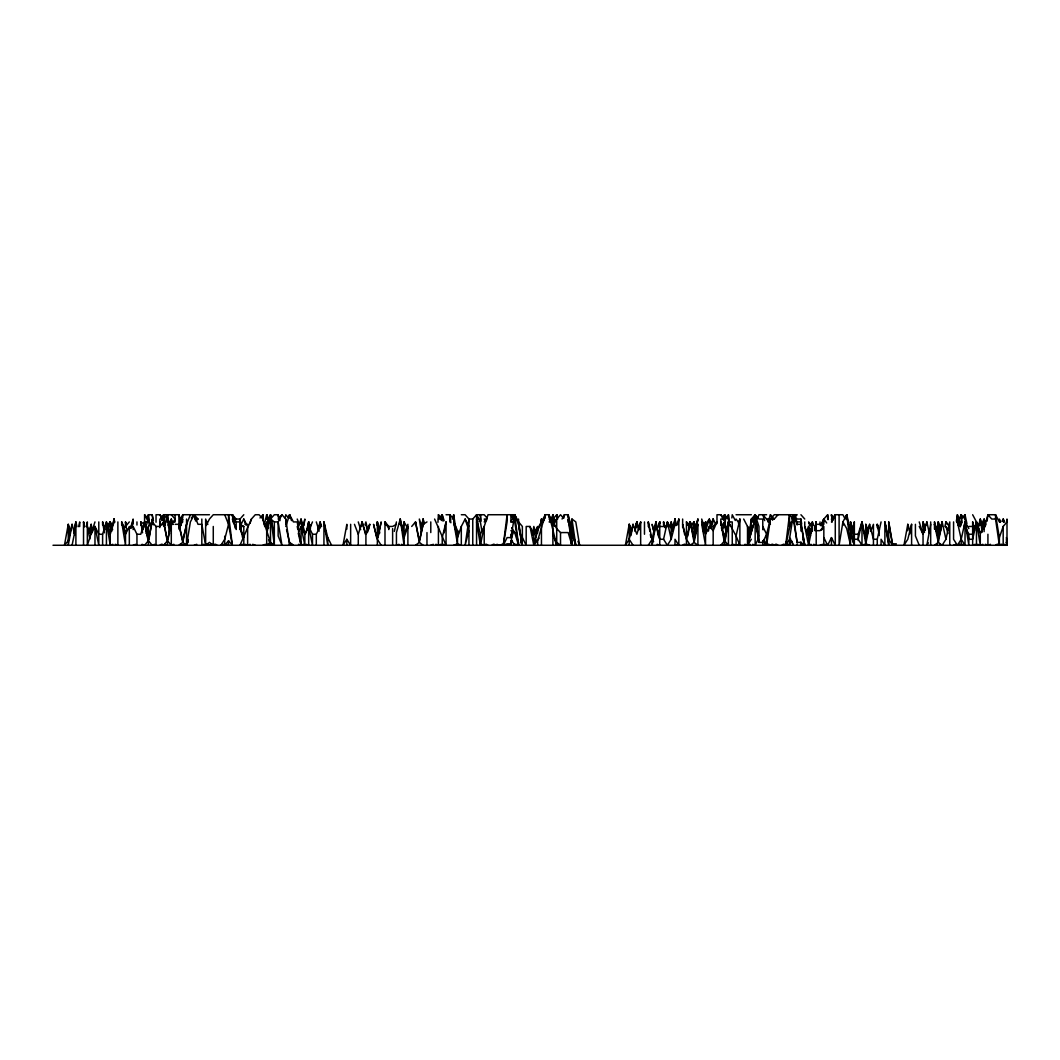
<?xml version="1.0" encoding="UTF-8"?>
<svg xmlns="http://www.w3.org/2000/svg" width="1060" height="1060" viewBox="0 0 1060 1060"><rect width="100%" height="100%" fill="white"/><g stroke="black" fill="none" stroke-linecap="round" stroke-linejoin="round"><path stroke-width="1.5" d="M513.649 521.268L510.92 537.606L507.104 537.606L503.288 545.264L507.104 514.736L507.104 521.917L503.288 545.264L507.104 543.833L510.92 543.833L512.616 530.901M510.92 540.666L510.92 545.264L511.516 540.441M563.947 517.956L564.344 514.736L568.16 514.736L575.792 545.264L571.976 519.042L575.792 521.917L579.608 545.264L577.978 541.262M724.219 517.956L724.616 514.736L728.432 519.042L728.909 522.328M731.851 517.956L732.248 514.736L735.296 520.486M783.128 544.31L785.672 545.264L789.488 514.736L793.304 519.042L797.12 542.389L800.936 542.389L804.752 545.264L800.936 521.917L797.12 521.917L793.304 514.736L791.873 519.135M839.096 514.736L839.096 545.264L842.912 521.917L846.728 514.736L846.331 517.956L846.728 514.736L854.36 545.264L854.36 521.917L852.452 529.761M987.112 521.162L987.92 514.736L995.552 514.736L999.368 521.917M514.312 517.969L514.736 514.736L488.024 514.736L484.208 526.462L480.392 545.264L476.576 521.917M113.341 523.958L114.056 519.042L114.692 522.143M132.421 523.958L133.136 519.042L130.592 528.066M182.267 522.328L182.744 519.042L179.882 527.761M300.325 523.958L301.04 519.042L304.856 532.57M303.902 525.601L304.856 519.042L302.776 528.251M399.541 523.958L400.256 519.042L404.072 537.606L404.072 545.264L401.528 544.31M422.198 525.601L423.152 519.042L424.199 523.653M437.939 522.328L438.416 514.736L442.232 519.042L438.416 519.042M510.92 545.264L511.635 540.348M540.494 525.601L541.448 519.042L543.356 521.679M674.054 525.601L675.008 519.042L676.28 525.23M678.347 522.328L678.824 519.042L678.824 545.264L675.008 539.275L675.008 545.264L677.552 544.31M697.427 522.328L697.904 519.042L694.088 532.57M712.452 523.958L713.168 519.042L715.712 523.998M738.926 525.601L739.88 519.042L738.449 523.401M762.776 529.669L762.776 519.042L758.96 519.042L755.144 514.736L751.328 519.042L747.512 545.264L744.968 544.31M764.048 544.31L766.592 545.264L770.408 519.042L767.864 520.963M822.401 528.874L823.832 519.042L827.648 514.736L828.244 519.559M979.334 525.601L980.288 519.042L983.627 529.205M1006.523 522.328L1007 519.042L1007 545.264L53 545.264M956.372 521.282L957.392 514.736L960.731 525.005M960.704 518.009L961.208 514.736L965.024 519.042L965.74 523.958M132.632 525.031L133.136 521.917L130.592 527.747M144.081 525.031L144.584 521.917L148.4 521.917M307.4 529.695L308.672 521.917L310.58 528.079M361.327 526.582L362.096 521.917L365.912 534.253L365.912 545.264M376.856 525.031L377.36 521.917L379.785 532.968M636.079 526.582L636.848 521.917L639.233 529.629M640.16 525.031L640.664 521.917L640.664 545.264M653.887 534.372L655.928 521.917L659.744 539.275L663.56 539.275L667.376 545.264L671.192 539.275L675.008 524.316M788.216 544.31L785.672 545.264L786.176 542.15M815.431 526.582L816.2 521.917L816.2 545.264L813.656 544.31M853.088 529.695L854.36 521.917M926.361 525.031L926.864 521.917L929.289 532.968M936.788 531.259L938.312 521.917L940.048 529.814M975.452 528.145L976.472 521.917L972.656 514.736M983.601 525.031L984.104 521.917L985.058 526.621M285.233 518.009L285.776 514.736L288.638 517.969M514.193 518.009L514.736 514.736L518.552 521.917L522.368 526.462L522.368 540.56M402.707 529.748L404.072 521.917L407.888 528.622M444.14 532.875L446.048 521.917L446.048 545.264L443.504 544.31M658.697 526.648L659.744 521.917L658.87 526.648L659.744 521.917L659.744 545.264L657.2 544.31M687.821 536.002L690.272 521.917L687.41 525.336M725.159 540.693L728.432 521.917L732.248 521.917L732.248 545.264M814.835 529.748L816.2 521.917L815.153 526.648M940.22 532.875L942.128 521.917L945.944 539.275L942.128 545.264L939.584 544.31M960.387 526.608L961.208 521.917L960.161 526.648M964.202 526.608L965.024 521.917L968.84 528.622M74.757 534.783L72.08 524.316L68.264 545.264L68.264 524.316L70.172 531.802M368.853 529.152L369.728 524.316L365.912 534.253M631.601 531.577L629.216 524.316L625.4 545.264L629.216 539.275L633.032 524.316L636.848 534.253L640.664 521.917M630.978 535.591L633.032 524.316L633.032 527.535M724.033 527.535L724.616 524.316L726.524 530.119L728.432 524.316M749.857 532.372L747.512 545.264L750.056 544.31M750.453 529.152L751.037 525.919M811.205 530.755L812.384 524.316L812.384 531.166M815.021 530.755L816.2 524.316L820.016 524.316L822.56 525.747M910.169 531.577L907.784 524.316L903.968 545.264L907.784 539.275L911.6 524.316L911.6 545.264M909.838 533.988L911.6 524.316M930.68 524.316L926.864 545.264L928.388 542.866M148.983 539.235L152.216 519.042L152.693 522.328M168.063 539.235L171.296 521.917L175.112 521.917L175.112 514.736M814.729 529.788L816.2 521.917M937.04 544.31L934.496 545.264L938.312 542.389L942.128 521.917L938.312 537.606L934.496 524.316L938.312 542.389L942.128 545.264M570.505 526.833L571.976 519.042L571.976 528.622L575.792 545.264L572.93 537.009M266.696 534.253L270.512 514.736L274.328 535.923M552.021 519.241L552.896 514.736L553.77 519.241M869.624 545.264L865.808 543.833L865.808 539.275L861.992 521.917L858.176 539.275L861.992 545.264L865.808 543.833L869.624 524.316L873.44 539.275L877.256 539.275L881.072 521.917M73.67 532.889L75.896 521.917L76.943 526.648M72.08 545.264L75.896 526.462L75.896 545.264M148.4 545.264L148.4 540.719L152.216 521.917L156.032 526.462L156.032 545.264M164.936 544.31L167.48 545.264L167.48 540.719L171.296 521.917L173.204 524.197M377.996 537.579L381.176 521.917L377.36 539.275L377.36 545.264M536.678 531.166L537.632 526.462L534.359 534.571M634.94 531.312L636.848 521.917L638.584 529.814M658.79 526.621L659.744 521.917M708.398 531.166L709.352 526.462L713.168 526.462L716.984 521.917L713.168 530.663L709.352 526.462L705.536 534.253L701.72 524.316L705.536 545.264L705.536 521.917L704.847 525.071M738.608 544.31L736.064 545.264L736.064 535.923L739.88 519.042L739.88 545.264L736.064 535.923L728.432 521.917L724.616 540.719L720.8 545.264L723.344 544.31M801.651 523.958L800.936 519.042L797.12 519.042L793.304 514.736L789.488 539.275L785.672 545.264L790.919 522.063M812.384 526.462L808.568 545.264L811.112 544.31M938.948 537.579L942.128 521.917L940.737 528.238M89.57 531.842L91.16 524.316L91.743 527.535M190.376 514.736L186.56 524.316L182.744 542.389L178.928 545.264M426.968 521.917L423.152 524.316L419.336 542.389L415.52 545.264M683.912 544.31L686.456 545.264L686.456 539.275L690.272 521.917L694.088 542.389L697.904 545.264L697.904 524.316L694.088 542.389L690.272 545.264L687.728 544.31M937.358 528.834L938.312 524.316L939.451 528.808M543.992 520.685L545.264 514.736L549.08 514.736L551.2 522.447M846.092 517.704L846.728 514.736L850.544 545.264L850.544 530.663L847.682 521.944M73.816 531.391L75.896 521.917M78.665 526.648L79.712 521.917L79.712 526.582M86.297 526.648L87.344 521.917L87.344 545.264L94.976 521.917M142.848 529.814L144.584 521.917L147.128 531.259M376.671 525.071L377.36 521.917L379.135 532.809M394.36 531.391L396.44 521.917M402.336 529.814L404.072 521.917L404.072 537.394M635.112 529.814L636.848 521.917L636.848 525.031M659.744 539.275L655.928 524.316L652.112 545.264L652.112 539.275L655.928 521.917L658.22 535.923M663.56 539.275L667.376 521.917L671.192 528.622L671.192 539.209L667.376 521.917L667.376 526.582L659.744 526.462M670.145 526.648L671.192 521.917L672.928 529.814M692.008 531.391L694.088 521.917L690.272 526.462L690.272 521.917L694.088 539.275L697.904 524.316M936.232 531.391L938.312 521.917L940.087 532.809M944.897 526.648L945.944 521.917L948.806 525.336M945.944 539.275L949.76 521.917L949.76 545.264M958.664 544.31L961.208 545.264L961.208 539.275L965.024 521.917L966.654 526.489M712.121 523.653L713.168 519.042L710.982 524.514M90.113 533.167L91.16 528.622L91.16 531.643M532.769 533.167L533.816 526.462L535.724 532.041M539.156 538.122L533.816 545.264L537.632 528.622L541.448 521.917L537.632 530.663L533.816 545.264L530 526.462L526.184 526.462L526.184 545.264L522.368 537.606M748.903 539.209L747.512 545.264L751.328 539.275M72.08 524.316L68.264 540.719L64.448 545.264L68.264 524.316L70.344 533.26M186.56 524.316L182.744 540.719L178.928 524.316L175.112 524.316M423.152 524.316L419.336 540.719L415.52 521.917L411.704 526.462M750.281 528.781L750.983 525.8L749.632 530.225M181.976 517.916L182.744 514.736L209.456 514.736M264.404 524.289L266.696 514.736L269.743 520.486M280.052 520.606L278.144 514.736L274.328 514.736L270.512 519.042L274.328 521.917L274.328 545.264L270.512 542.389L266.696 530.663L270.512 514.736L274.328 545.264L271.784 544.31M513.967 517.916L514.736 514.736L518.552 524.316L522.368 545.264L521.096 542.707M305.995 532.902L308.672 521.917L309.692 528.145M446.048 521.917L442.232 537.606L442.232 545.264M112.148 526.648L114.056 519.042L114.533 522.328M421.244 526.648L423.152 519.042L423.867 523.958M540.679 522.09L541.448 519.042L542.72 521.52M671.96 531.206L675.008 519.042L675.962 525.601M697.904 519.042L694.088 537.394M770.408 519.042L766.592 534.253L762.776 542.389L758.96 542.389L755.144 519.042L751.328 521.917L747.512 545.264L755.144 519.042L747.512 545.264L747.512 526.462L743.696 519.042M822.692 523.614L823.832 519.042L826.694 522.991M977.996 528.172L980.288 519.042L982.196 532.16M89.252 531.802L91.16 524.316L91.16 527.535M810.476 531.802L812.384 524.316M865.808 539.275L869.624 524.316M188.084 539.421L186.56 545.264L182.744 542.389L178.928 524.316L179.802 529.152M468.944 530.663L465.128 545.264L468.944 519.042L465.128 514.736L461.312 514.736M532.676 535.035L533.816 530.663L534.902 533.538M545.264 517.982L545.264 514.736L537.632 540.719L537.632 545.264M635.152 528.145L636.848 521.917M724.616 545.264L724.616 535.923L728.432 521.917L730.34 526.29M166.208 519.36L167.48 514.736L169.004 524.554M404.072 545.264L400.256 519.042L396.44 532.57L396.44 545.264L398.984 544.31M677.128 525.058L678.824 519.042M710.624 528.066L713.168 519.042M822.56 523.56L823.832 519.042L823.832 524.316M940.856 528.741L941.704 525.786M806.872 532.16L808.568 526.462L811.112 531.656M102.608 545.264L102.608 534.253L106.424 521.917L110.24 534.253L110.24 545.264L112.784 544.31M107.855 529.629L110.24 521.917L112.625 529.629M110.24 534.253L114.056 521.917M131.228 528.079L133.136 521.917M317.735 529.629L320.12 521.917L321.551 526.542M358.28 545.264L358.28 534.253L362.096 521.917L365.488 534.372M364.958 525.005L365.912 521.917L367.648 529.814M858.176 540.547L858.176 534.253L861.992 521.917L865.808 543.833M982.196 528.079L984.104 521.917L984.687 525.071M161.756 520.606L163.664 514.736L178.928 514.736L180.836 520.606M269.081 519.135L270.512 514.736L270.512 545.264L267.968 544.31M285.776 526.462L289.592 514.736L293.408 521.917L297.224 521.917L301.04 545.264L303.584 544.31M452.249 519.135L453.68 514.736L455.72 527.827M513.782 517.664L514.736 514.736L516.167 519.135M550.511 522.063L552.896 514.736L554.672 526.184M768.023 522.063L770.408 514.736L774.224 519.042L778.04 514.736M145.538 527.761L148.4 519.042L148.4 514.736L152.216 514.736L153.395 520.738M250.001 523.401L251.432 519.042L255.248 514.736L259.064 514.736L262.88 519.042L266.696 530.663M297.701 529.205L301.04 519.042L302.948 532.16M366.866 533.021L369.728 524.316M702.356 523.375L705.536 530.663L709.352 519.042L711.737 526.303M146.015 533.432L148.4 526.462L152.216 521.917L153.488 524.832M242.528 544.31L239.984 545.264L251.432 519.042M404.072 537.606L407.888 526.462M453.68 545.264L457.496 543.833L457.496 537.606L461.312 526.462L465.128 519.042L468.944 526.462M1001.912 544.31L999.368 545.264L999.368 537.606L1003.184 526.462L1007 521.917M187.991 541.13L186.56 545.264L186.56 519.042M534.584 533.577L533.816 530.663L533.816 545.264L535.724 539.752M511.463 537.751L513.649 531.669M722.43 529.987L724.616 524.316L726.087 532.372M870.71 531.404L873.44 524.316L873.44 545.264M174.025 521.785L175.112 519.042L171.296 514.736M180.014 521.573L182.744 514.736L182.744 517.664M723.529 517.479L724.616 514.736L725.424 521.162M726.802 518.843L728.432 514.736L729.492 522.818M757.33 518.843L758.96 514.736L766.592 514.736M821.103 525.892L823.832 519.042L822.878 523.68L823.832 519.042L821.924 522.752M833.094 520.208L835.28 514.736L842.912 514.736L845.204 519.042M188.19 541.262L186.56 545.264L190.376 521.917L194.192 514.736L198.008 519.042L195.464 520.963M533.816 545.264L536.002 539.924M162.392 524.832L163.664 521.917L167.48 540.719L171.296 545.264L173.84 544.31M309.308 529.205L312.488 521.917M978.38 526.29L980.288 521.917M298.496 531.656L301.04 526.462L304.856 534.253L304.856 545.264L301.04 526.462L301.04 545.264L298.496 544.31M304.856 534.253L308.672 526.462L312.488 534.253L312.488 545.264L308.672 526.462M316.304 545.264L316.304 534.253L320.12 526.462M480.392 545.264L480.392 534.253L484.208 526.462L484.208 545.264L486.752 544.31M980.924 532.955L984.104 526.462M752.6 544.31L755.144 545.264L758.324 538.877M825.104 544.31L827.648 545.264L831.464 537.606L835.28 545.264L835.28 514.736L831.464 519.042L832.153 522.116M163.664 526.462L167.48 519.042L167.48 514.736M168.116 525.23L171.296 519.042L172.25 521.944M173.84 521.52L175.112 519.042M240.62 525.23L243.8 519.042L246.98 525.23M479.12 521.52L480.392 519.042M553.532 525.23L556.712 519.042L560.528 514.736L563.39 517.969M980.924 525.23L984.104 519.042L986.012 524.846M1001.912 521.52L1003.184 519.042L1004.456 521.52M146.876 517.611L148.4 514.736L149.208 521.162M292.136 544.31L289.592 545.264L285.776 519.042L281.96 514.736L278.144 521.917L278.144 535.923L281.96 545.264L278.144 521.917L274.328 521.917M288.068 517.611L289.592 514.736L291.5 520.606M516.008 544.31L518.552 545.264L514.736 521.917L510.92 521.917L514.736 514.736L516.008 519.36M542.216 520.486L545.264 514.736M562.052 519.042L564.344 514.736M755.144 545.264L755.144 514.736L758.96 542.389L758.96 526.462L755.144 514.736L751.328 521.917L755.144 521.917L758.576 536.029M831.464 521.917L835.28 514.736M958.16 520.486L961.208 514.736L962.215 522.765M265.172 524.607L269.24 520.01M692.564 524.607L694.088 521.917L695.135 526.648M821.54 530.133L823.063 527.694M350.648 524.316L350.648 545.264L346.832 539.275L343.016 545.264L346.832 524.316L346.832 529.152M648.296 545.264L652.112 539.275L648.296 521.917L648.296 526.582M852.836 541.673L854.36 539.275L850.544 521.917L854.36 534.253L858.176 534.253M953.576 521.917L953.576 539.275L957.392 545.264L961.208 539.275L957.392 521.917L958.346 525.005M812.384 530.663L808.568 535.923L804.752 526.462L804.752 521.917M106.424 526.462L110.24 521.917L111.287 526.648M129.32 521.917L125.504 526.462L122.96 526.462M133.136 529.602L133.136 526.462L136.952 534.253L140.768 534.253L144.584 521.917L148.4 540.719L144.584 545.264L142.04 544.31M167.48 540.719L163.664 545.264L161.12 544.31M232.352 545.264L228.536 524.316L228.536 514.736L232.352 545.264L228.536 540.719L224.72 545.264L222.176 544.31M721.754 525.336L724.616 521.917L726.087 529.788M809.522 525.336L812.384 521.917L813.02 525.058L812.384 521.917M160.802 517.969L163.664 514.736L167.48 519.042L170.024 528.066M191.33 517.969L194.192 514.736L198.008 524.316L201.824 524.316L205.64 545.264L208.184 544.31M240.938 517.969L243.8 514.736M260.018 517.969L262.88 514.736L263.476 519.559M278.144 519.042L281.96 514.736M439.37 517.969L442.232 514.736L444.14 520.606M472.76 545.264L472.76 519.042L476.576 514.736L484.208 514.736L487.07 517.969M552.896 519.042L556.712 514.736L557.481 517.916M722.708 516.896L724.616 514.736L724.616 519.042L720.8 519.042L720.8 525.058M771.362 517.969L774.224 514.736L797.12 514.736L794.258 517.969M962.162 517.969L965.024 514.736L966.932 523.653M203.096 544.31L205.64 545.264L209.456 542.389L213.272 545.264L215.816 544.31M268.604 528.079L266.696 521.917L266.696 545.264L270.512 542.389M484.208 521.917L486.752 520.01M554.168 520.963L556.712 519.042M396.44 524.316L392.624 526.462L388.808 526.462L384.992 521.917L384.992 545.264M133.136 545.264L135.68 544.31M154.76 544.31L152.216 545.264L148.4 540.719M159.848 545.264L162.392 544.31M185.288 544.31L182.744 545.264L180.2 544.31M194.192 545.264L196.736 544.31M212 544.31L209.456 545.264L206.912 544.31M223.448 544.31L220.904 545.264L224.72 539.275L228.536 524.316L224.72 514.736M227.264 544.31L224.72 545.264L224.72 536.188M245.072 544.31L247.616 545.264L250.16 544.31M262.88 545.264L265.424 544.31M266.696 545.264L269.24 544.31M430.784 545.264L433.328 544.31M435.872 544.31L438.416 545.264L440.96 544.31M491.84 545.264L494.384 544.31M502.016 544.31L499.472 545.264L496.928 544.31M682.64 545.264L685.184 544.31M765.32 544.31L762.776 545.264L762.776 540.666M762.776 540.719L766.592 545.264L769.136 544.31M772.952 544.31L770.408 545.264L767.864 544.31M776.768 544.31L774.224 545.264L771.68 544.31M781.856 545.264L784.4 544.31M820.016 545.264L822.56 544.31M953.576 545.264L956.12 544.31M957.392 545.264L959.936 544.31M975.2 544.31L972.656 545.264L972.656 521.917L973.796 526.621M982.832 544.31L980.288 545.264L977.744 544.31M985.376 544.31L987.92 545.264L990.464 544.31M995.552 545.264L998.096 544.31M162.71 517.969L159.848 514.736L156.032 514.736L156.032 522.236M236.168 519.042L232.352 514.736L213.272 514.736L209.456 519.042L205.64 526.462L205.64 545.264M446.048 514.736L449.864 514.736L453.68 519.042L454.634 525.601M724.616 519.042L720.8 514.736L716.984 514.736L716.984 523.56M736.064 514.736L751.328 514.736M165.572 522.752L163.664 519.042L159.848 519.042L159.848 523.839M195.464 519.042L198.008 519.042M233.624 519.042L239.984 519.042L240.938 525.601M472.76 519.042L468.944 519.042L468.944 545.264M486.752 519.042L484.208 519.042L485.48 521.52M764.684 520.606L762.776 514.736L766.592 519.042L774.224 519.042M996.824 544.31L999.368 545.264L995.552 519.042L991.736 519.042L987.92 514.736L984.104 528.622L984.104 531.643M180.2 521.917L182.744 521.917M233.359 522.765L232.352 514.736L236.168 521.917L239.984 521.917L242.528 537.486M549.08 521.917L552.896 521.917L556.712 528.622L560.528 532.57L560.528 545.264L556.712 542.389M245.072 524.316L247.616 524.316M156.032 526.462L159.848 526.462L163.664 521.917L166.897 539.235M239.984 526.462L243.8 526.462L243.8 545.264M968.84 526.462L975.2 526.462M816.2 530.663L820.016 530.663L823.832 526.462L823.832 545.264M560.528 532.57L568.16 532.57L571.976 545.264L571.976 530.663M102.608 534.253L98.792 534.253L94.976 526.462L91.16 534.253L87.344 526.462L89.888 538.997M312.488 534.253L316.304 534.253M965.024 526.462L968.84 534.253L972.656 534.253L976.472 521.917L980.288 532.57L980.288 545.264L976.472 521.917L972.656 539.275L968.84 539.275L965.024 521.917L965.024 545.264L962.48 544.31M854.36 539.275L858.176 539.275M881.072 545.264L881.072 539.275L884.888 545.264L884.888 521.917L888.704 545.264L888.704 521.917L892.52 543.833L896.336 543.833M1004.456 544.31L1007 545.264L1006.523 541.991M1000.64 544.31L1003.184 545.264L1003.184 526.462M802.208 544.31L804.752 545.264L800.936 524.316L797.12 524.316L793.304 514.736L793.304 519.042L789.488 526.462L789.488 514.736M786.944 544.31L789.488 545.264L790.442 538.705L789.488 545.264L789.488 540.428M775.496 544.31L778.04 545.264M733.52 544.31L736.064 545.264M725.888 544.31L728.432 545.264L728.432 521.917M493.112 544.31L495.656 545.264M485.48 544.31L488.024 545.264M481.664 544.31L484.208 545.264M306.128 544.31L308.672 545.264L308.672 521.917M252.704 544.31L255.248 545.264M214.544 544.31L217.088 545.264M210.728 544.31L213.272 545.264L213.272 526.462M115.328 544.31L117.872 545.264L117.872 521.917M510.92 530.663L514.736 532.57L518.552 545.264L518.552 542.389M308.672 524.316L311.216 525.747M243.8 526.462L239.984 524.316L241.746 533.988M701.72 521.917L705.536 524.316L709.352 519.042L710.544 527.244M144.584 524.316L140.768 521.917L140.768 525.044M549.08 519.042L551.624 520.963M423.152 545.264L419.336 542.389L415.52 521.917L415.52 525.031M286.544 529.655L289.592 542.389L293.408 545.264M461.312 526.462L461.312 545.264L457.496 543.833L453.68 521.917L457.496 530.663L459.404 532.451M122.642 527.522L125.504 530.663L125.504 545.264L121.688 521.917L124.232 527.747M800.936 514.736L804.752 519.042M510.92 521.917L510.92 514.736L513.782 517.969M144.584 525.031L144.584 514.736L148.4 519.042L150.308 524.846M728.432 545.264L724.616 540.719L720.8 521.917L724.073 540.693M686.456 539.036L686.456 521.917L688.364 524.197M766.592 519.042L770.408 524.316M736.064 519.042L738.926 522.991M179.882 520.367L181.79 522.991M961.208 539.275L965.024 545.264M892.52 543.833L892.52 545.264L888.704 539.275L884.888 521.917L888.704 543.833M763.544 540.481L766.592 545.264L766.592 534.253L762.776 526.462L763.412 529.602M690.272 545.264L686.456 539.275L682.64 524.316L684.694 534.823M652.112 539.275L653.636 541.673M629.216 539.275L633.032 545.264M511.688 540.481L514.736 545.264L514.736 543.833M381.176 545.264L377.36 539.275L373.544 524.316L376.671 537.738M948.236 530.133L945.944 526.462L948.064 533.591M511.688 527.694L514.736 532.57M945.944 521.917L947.468 524.607M812.384 528.622L808.568 521.917L809.654 524.965M686.456 521.917L689.503 527.284M569.684 524.607L571.976 528.622M388.808 528.622L384.992 521.917L385.681 525.071M172.82 524.607L171.296 521.917L171.296 545.264M720.8 514.736L723.847 520.486M510.92 514.736L514.736 521.917L514.736 514.736L515.875 519.519M438.416 514.736L441.464 520.486M159.848 514.736L162.895 520.486M144.584 514.736L147.631 520.486M434.6 519.042L446.048 545.264M823.832 537.606L827.648 545.264M789.488 537.606L793.304 545.264L791.873 541.13M764.048 540.149L766.592 545.264M323.936 545.264L323.936 521.917L327.752 537.606L331.568 545.264M972.656 526.462L974.564 530.358M919.232 526.462L923.048 534.253L923.048 545.264M530 526.462L533.816 534.253M127.412 530.358L125.504 526.462L125.504 521.917L126.458 525.005M239.984 528.622L243.8 537.606M919.232 545.264L915.416 535.923L915.416 524.316M570.889 542.601L571.976 545.264L568.16 514.736L568.16 517.611M520.738 541.262L522.368 545.264L518.552 521.917M721.343 527.814L724.616 535.923M770.408 514.736L772.594 520.208M478.206 518.843L476.576 514.736L476.576 545.264M297.224 519.042L299.41 524.514M232.895 518.009L232.352 514.736L235.081 521.573M232.352 519.042L236.168 528.622M207.826 524.514L205.64 519.042L205.64 525.601M938.855 525.733L939.942 528.569M925.234 529.987L923.048 524.316L924.519 532.372M879.442 529.987L877.256 524.316L877.256 527.535M865.808 537.208L865.808 524.316L868.538 531.404M354.464 524.316L358.28 534.253M533.816 528.622L535.446 533.193M850.544 534.253L854.36 545.264M552.896 534.253L556.712 545.264L556.712 514.736L557.348 517.704M268.604 539.752L270.512 545.264M749.897 533.432L747.512 526.462L748.651 531.245M1000.322 521.944L999.368 519.042L999.845 522.328M705.536 530.663L701.72 519.042L703.628 532.16M465.128 519.042L467.99 527.761M422.198 527.761L419.336 519.042L421.244 532.16M243.8 519.042L245.708 524.846M795.212 520.606L793.304 514.736L793.701 517.956M268.127 519.135L266.696 514.736L266.696 519.042M235.214 528.118L232.352 514.736L234.26 520.606M979.811 532.703L976.472 521.917L976.472 545.264M925.433 529.629L923.048 521.917L923.048 533.988M919.232 521.917L923.048 534.253L926.864 521.917L926.864 525.031M665.468 528.079L663.56 521.917L663.56 525.031M400.256 521.917L404.072 534.253L407.888 524.316L407.888 545.264M358.28 521.917L360.665 529.629M316.304 521.917L319.166 531.166M102.608 525.031L102.608 521.917L104.993 529.629M803.056 539.62L804.752 545.264L803.016 537.698M556.712 545.264L549.08 514.736L549.08 517.611M521.096 541.037L522.368 545.264L518.87 528.039M878.952 530.225L877.256 524.316L879.31 535.591M1004.032 522.05L1003.184 519.042L1003.661 522.328M794.152 517.823L793.304 514.736L797.12 542.389M232.352 514.736L233.2 517.823M925.168 529.695L923.048 521.917L924.32 529.695M520.844 539.421L522.368 545.264L520.977 539.209M934.496 524.316L936.02 530.305M654.404 533.286L652.112 524.316L653.503 530.278M629.216 545.264L629.216 524.316L631.124 531.802M365.912 524.316L367.82 531.802M985.244 523.614L984.104 519.042L985.058 525.601M480.392 534.253L476.576 519.042L477.053 522.328M262.88 519.042L264.788 526.648M934.496 529.152L934.496 521.917L936.404 529.761M453.68 521.917L457.496 537.606M160.617 525.058L159.848 521.917L160.391 525.044M142.676 529.761L140.768 521.917L142.543 532.809M960.068 525.879L957.392 514.736L957.392 522.712M794.072 517.916L793.304 514.736L793.781 517.982M267.835 519.519L266.696 514.736L268.286 522.169M629.216 524.316L631.296 533.26M1006.311 542.243L1007 545.264L1006.496 542.15M850.544 545.264L846.728 528.622L842.912 521.917L843.415 525.031M298.271 533.167L301.04 545.264M164.565 521.242L163.664 514.736L165.055 525.19M664.607 526.648L663.56 521.917L664.328 526.582M83.528 545.264L83.528 521.917L84.575 526.648M793.94 517.704L793.304 514.736L793.887 517.995M279.098 519.201L278.144 514.736L278.541 517.956M181.154 525.137L178.928 514.736L178.928 529.152M1006.364 537.579L1007 540.719M810.476 535.87L808.568 526.462L808.568 545.264L804.752 526.462M690.272 521.917L692.18 531.312M297.224 526.462L297.86 529.602M556.712 514.736L557.587 519.241M549.08 514.736L550.551 522.236M1006.417 539.235L1007 542.389M671.192 521.917L672.371 528.225M147.817 539.235L144.584 521.917L146.108 531.259M83.528 521.917L84.403 526.648M865.808 524.316L867.57 533.988M832.06 519.559L831.464 514.736L832.047 517.995M1006.457 540.693L1007 543.833M972.656 521.917L973.478 526.608M326.122 534.439L323.936 521.917L327.752 545.264L327.752 537.606M110.24 532.809L110.24 521.917L111.061 526.608M999.368 537.606L995.552 514.736L995.552 519.042M755.144 514.736L756.231 521.268M756.774 524.541L757.33 527.8M965.024 521.917L968.84 545.264L968.84 534.253M957.392 521.917L957.896 525.031M934.496 521.917L936.02 531.259M888.704 521.917L892.52 545.264M850.544 521.917L851.312 526.582M851.816 529.695L852.319 532.809M725.888 529.695L724.616 521.917L724.616 526.582M705.536 521.917L706.039 525.031M695.612 531.259L694.088 521.917L694.088 532.809M648.296 521.917L649.82 531.259M650.337 534.372L650.84 537.486M481.916 531.259L480.392 521.917L476.576 514.736L478.179 527.588M320.889 526.582L320.12 521.917L320.12 528.145M125.504 521.917L126.272 526.582M110.24 521.917L111.764 531.259M110.24 545.264L106.424 521.917L106.424 545.264M102.608 521.917L104.383 532.809M831.464 514.736L832.232 519.639M194.192 514.736L194.96 519.639M290.069 517.982L289.592 514.736L289.592 517.664M571.976 545.264L568.16 519.042L568.16 522.328M171.296 519.042L171.773 522.328M167.48 519.042L169.627 533.789M163.664 519.042L164.618 525.601M148.4 519.042L149.354 525.601M554.3 525.985L552.896 514.736L552.896 520.606M514.736 514.736L518.552 545.264M481.2 521.162L480.392 514.736L480.392 519.599M450.871 522.765L449.864 514.736L449.864 522.063M443.04 521.162L442.232 514.736L442.232 519.042M152.216 514.736L152.812 519.559M987.92 534.253L987.92 545.264M984.104 521.917L984.104 525.031M965.024 514.736L965.024 519.042M961.208 514.736L961.208 523.534M938.312 521.917L938.312 542.389M930.68 521.917L930.68 545.264M907.784 524.316L907.784 530.755M877.256 539.275L877.256 545.264M861.992 521.917L861.992 545.264M846.728 514.736L846.728 519.625M831.464 537.606L831.464 545.264M827.648 514.736L827.648 519.519M820.016 521.917L820.016 525.031M800.936 519.042L800.936 531.047M800.936 542.097L800.936 545.264M797.12 521.917L797.12 524.965M797.12 543.833L797.12 545.264M785.672 543.833L785.672 545.264M751.328 519.042L751.328 522.236M728.432 514.736L728.432 519.042M713.168 526.462L713.168 545.264M682.64 519.042L682.64 527.535M675.008 519.042L675.008 522.328M655.928 521.917L655.928 527.535M644.48 521.917L644.48 534.253M552.896 521.917L552.896 545.264M541.448 526.462L541.448 545.264M537.632 528.622L537.632 533.167M518.552 519.042L518.552 524.832M510.92 534.425L510.92 537.606M503.288 543.833L503.288 545.264M457.496 530.663L457.496 537.155M453.68 514.736L453.68 519.042M438.416 526.462L438.416 545.264M430.784 521.917L430.784 532.57M426.968 532.57L426.968 545.264M423.152 519.042L423.152 522.328M400.256 519.042L400.256 523.958M392.624 528.622L392.624 545.264M388.808 526.462L388.808 529.602M377.36 521.917L377.36 537.486M362.096 521.917L362.096 525.031M346.832 539.275L346.832 545.264M289.592 542.389L289.592 545.264M285.776 519.042L285.776 523.958M262.88 514.736L262.88 519.36M247.616 526.462L247.616 545.264M239.984 519.042L239.984 529.536M236.168 521.917L236.168 529.536M228.536 540.719L228.536 545.264M201.824 519.042L201.824 545.264M159.848 524.316L159.848 527.628M148.4 526.462L148.4 538.997M136.952 521.917L136.952 525.044M136.952 534.253L136.952 545.264M129.32 545.264L129.32 526.462L125.504 534.253L121.688 521.917L121.688 525.005M114.056 519.042L114.056 522.328M98.792 521.917L98.792 545.264L94.976 526.462L94.976 545.264M695.042 526.621L694.088 521.917L694.962 526.648"/></g></svg>
